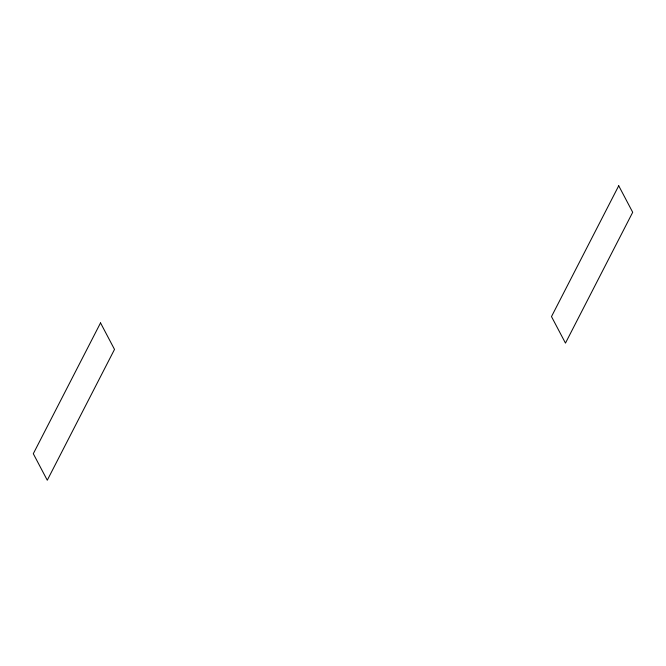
<?xml version="1.0" encoding="UTF-8"?>
<svg xmlns="http://www.w3.org/2000/svg" width="666" height="666" viewBox="0 0 666 666"><rect width="100%" height="100%" fill="white"/><g stroke="black" fill="none" stroke-linecap="round" stroke-linejoin="round"><path stroke-width="1" d="M100.533 322.893L33.3 453.713L47.278 480.228L114.51 349.409L100.533 322.893M618.722 185.772L551.49 316.591L565.467 343.107L632.7 212.287L618.722 185.772"/></g></svg>
